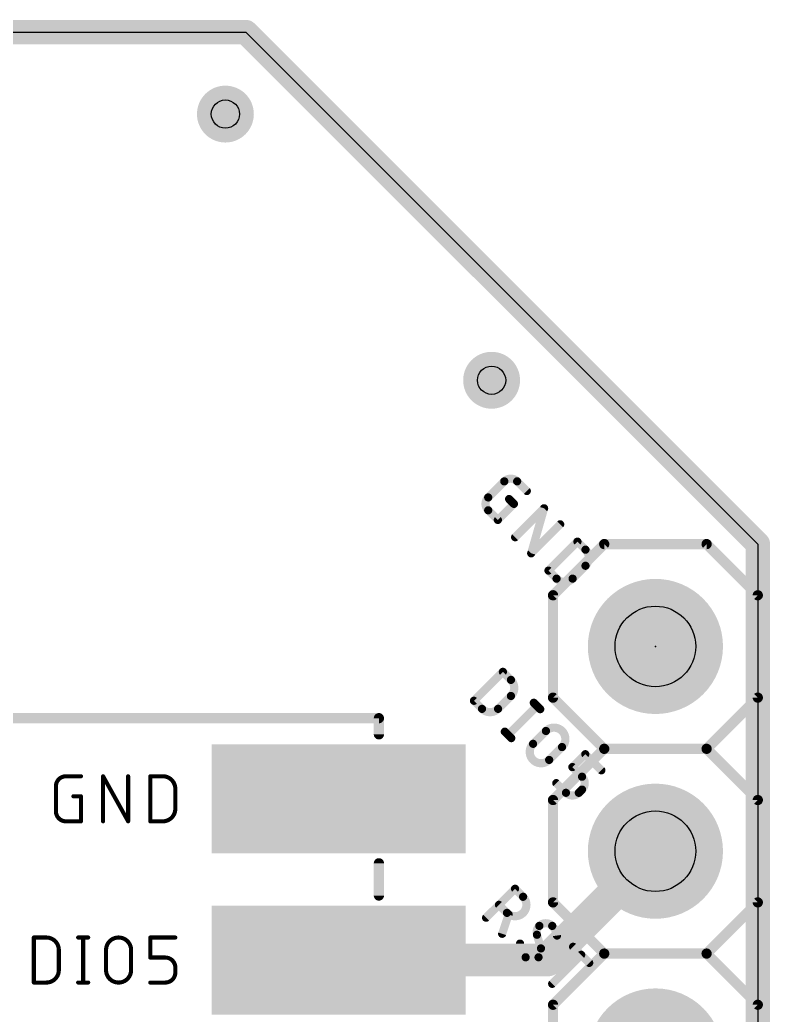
# Model space of a CAD drawing. Extents: x 37.9 to 63.7, y 29.1 to 56.
# Drawn here: x 54.35 to 63.65, y 43.69 to 56.03 of the extents above; entities that cross this region are included whole.
import ezdxf

# ---------------------------------------------------------------- set-up
doc = ezdxf.new("R2010")
doc.units = 0
for name, color, linetype in [('1', 12, 'CONTINUOUS'), ('16', 132, 'CONTINUOUS'), ('17', 122, 'CONTINUOUS'), ('18', 122, 'CONTINUOUS'), ('20', 31, 'CONTINUOUS'), ('21', 251, 'CONTINUOUS'), ('22', 251, 'CONTINUOUS'), ('23', 53, 'CONTINUOUS'), ('29', 251, 'CONTINUOUS'), ('30', 251, 'CONTINUOUS'), ('31', 251, 'CONTINUOUS'), ('44', 251, 'CONTINUOUS'), ('51', 251, 'CONTINUOUS')]:
    doc.layers.add(name, color=color, linetype=linetype)

# ---------------------------------------------------------------- blocks, each defined once
blk = doc.blocks.new('RECT')
blk.add_solid([(-0.5, -0.5), (0.5, -0.5), (-0.5, 0.5), (0.5, 0.5)])
blk = doc.blocks.new('ROUNDP')
at = {"const_width": 0.5}
blk.add_lwpolyline([(0, -0.25, 1), (0, 0.25, 1), (0, -0.25)], format="xyb", dxfattribs=at)
blk = doc.blocks.new('ROUNDV')
at = {"const_width": 0.5}
blk.add_lwpolyline([(0, -0.25, 1), (0, 0.25, 1), (0, -0.25)], format="xyb", dxfattribs=at)

msp = doc.modelspace()

# ---------------------------------------------------------------- linework, layer by layer
at = {"layer": '1'}
for points, const_width in [([(44.45, 55.88), (57.15, 55.88)], 0.3048), ([(57.15, 55.88), (63.5, 49.53)], 0.3048), ([(63.5, 49.53), (63.5, 29.21)], 0.3048), ([(60.89, 44.37), (62.235, 45.715)], 0.4064), ([(62.235, 45.715), (62.23, 45.72)], 0.4064), ([(58.3, 44.37), (60.89, 44.37)], 0.4064)]:
    msp.add_lwpolyline(points, dxfattribs=dict(at, const_width=const_width))
for points, const_width in [([(57.2039, 55.9339, 1), (57.0961, 55.8261)], 0.1524), ([(57.15, 55.8038, 1), (57.15, 55.9562)], 0.1524), ([(63.5762, 49.53, 1), (63.4238, 49.53)], 0.1524), ([(63.4461, 49.4761, 1), (63.5539, 49.5839)], 0.1524), ([(62.3018, 45.7918, 1), (62.1582, 45.6482)], 0.2032), ([(62.3068, 45.6432, 1), (62.1632, 45.7868)], 0.2032), ([(62.1632, 45.6432, 1), (62.3068, 45.7868)], 0.2032), ([(58.3, 44.4716, 1), (58.3, 44.2684)], 0.2032), ([(60.89, 44.2684, 1), (60.89, 44.4716)], 0.2032), ([(60.8182, 44.4418, 1), (60.9618, 44.2982)], 0.2032)]:
    msp.add_lwpolyline(points, format="xyb", dxfattribs=dict(at, const_width=const_width))
at = {"layer": '16', "const_width": 0.3048}
for points in [[(44.45, 55.88), (57.15, 55.88)], [(57.15, 55.88), (63.5, 49.53)], [(63.5, 49.53), (63.5, 29.21)]]:
    msp.add_lwpolyline(points, dxfattribs=at)
at = {"layer": '16', "const_width": 0.1524}
for points in [[(57.2039, 55.9339, 1), (57.0961, 55.8261)], [(57.15, 55.8038, 1), (57.15, 55.9562)], [(63.5762, 49.53, 1), (63.4238, 49.53)], [(63.4461, 49.4761, 1), (63.5539, 49.5839)]]:
    msp.add_lwpolyline(points, format="xyb", dxfattribs=at)
at = {"layer": '20'}
for p, q in [((44.45, 55.88), (57.15, 55.88)), ((57.15, 55.88), (63.5, 49.53)), ((63.5, 49.53), (63.5, 29.21))]:
    msp.add_line(p, q, dxfattribs=at)
at = {"layer": '21'}
for points, const_width in [([(60.515, 50.3081, 0.4142), (60.3553, 50.3081)], 0.1016), ([(60.3373, 50.3261, 1), (60.3733, 50.2901)], 0.0508), ([(60.3733, 50.2901, 1), (60.3373, 50.3261)], 0.0508), ([(60.5329, 50.3261, 1), (60.497, 50.2901)], 0.0508), ([(60.497, 50.2901, 1), (60.5329, 50.3261)], 0.0508), ([(60.1557, 50.1085, 0.4142), (60.1557, 49.9489)], 0.1016), ([(60.1378, 50.1265, 1), (60.1737, 50.0906)], 0.0508), ([(60.1737, 50.0906, 1), (60.1378, 50.1265)], 0.0508), ([(60.4331, 50.1065, 1), (60.3972, 50.0706)], 0.0508), ([(60.6167, 50.1704, 1), (60.6527, 50.2063)], 0.0508), ([(60.1737, 49.9668, 1), (60.1378, 49.9309)], 0.0508), ([(60.493, 50.0107, 1), (60.4571, 50.0467)], 0.0508), ([(60.4571, 50.0107, 1), (60.493, 50.0467)], 0.0508), ([(60.8734, 49.9671, 1), (60.8245, 49.9811)], 0.0508), ([(60.8669, 49.9561, 1), (60.831, 49.9921)], 0.0508), ([(60.1378, 49.9309, 1), (60.1737, 49.9668)], 0.0508), ([(60.2575, 49.8471, 1), (60.2934, 49.8112)], 0.0508), ([(60.2575, 49.8112, 1), (60.2934, 49.8471)], 0.0508), ([(61.0665, 49.7566, 1), (61.0305, 49.7925)], 0.0508), ([(60.4718, 49.6329, 1), (60.5077, 49.5969)], 0.0508), ([(61.2807, 49.5783, 1), (61.2448, 49.5423)], 0.0508), ([(61.2807, 49.5423, 1), (61.2448, 49.5783)], 0.0508), ([(61.3625, 49.2609, 0.4142), (61.3625, 49.4605)], 0.1016), ([(61.3805, 49.4785, 1), (61.3446, 49.4425)], 0.0508), ([(60.6713, 49.4333, 1), (60.7073, 49.3974)], 0.0508), ([(60.6649, 49.4223, 1), (60.7137, 49.4084)], 0.0508), ([(61.3446, 49.4425, 1), (61.3805, 49.4785)], 0.0508), ([(61.3446, 49.2789, 1), (61.3805, 49.243)], 0.0508), ([(61.3805, 49.243, 1), (61.3446, 49.2789)], 0.0508), ([(60.9215, 49.219, 1), (60.8856, 49.1831)], 0.0508), ([(60.8856, 49.219, 1), (60.9215, 49.1831)], 0.0508), ([(61.0033, 49.1013, 0.4142), (61.2029, 49.1013)], 0.1016), ([(61.0213, 49.1193, 1), (60.9854, 49.0833)], 0.0508), ([(60.9854, 49.0833, 1), (61.0213, 49.1193)], 0.0508), ([(61.1849, 49.1193, 1), (61.2208, 49.0833)], 0.0508), ([(61.2208, 49.0833, 1), (61.1849, 49.1193)], 0.0508), ([(60.3561, 47.9629, 1), (60.3202, 47.9269)], 0.0508), ([(60.3561, 47.9269, 1), (60.3202, 47.9629)], 0.0508), ([(60.4379, 47.6456, 0.4142), (60.4379, 47.8451)], 0.1016), ([(60.4559, 47.8631, 1), (60.42, 47.8272)], 0.0508), ([(60.42, 47.8272, 1), (60.4559, 47.8631)], 0.0508), ([(60.42, 47.6635, 1), (60.4559, 47.6276)], 0.0508), ([(60.4559, 47.6276, 1), (60.42, 47.6635)], 0.0508), ([(59.9969, 47.6037, 1), (59.961, 47.5677)], 0.0508), ([(59.961, 47.6037, 1), (59.9969, 47.5677)], 0.0508), ([(60.0787, 47.4859, 0.4142), (60.2783, 47.4859)], 0.1016), ([(60.0967, 47.5039, 1), (60.0608, 47.4679)], 0.0508), ([(60.2962, 47.4679, 1), (60.2603, 47.5039)], 0.0508), ([(60.7393, 47.5797, 1), (60.7033, 47.5438)], 0.0508), ([(60.7792, 47.5039, 1), (60.7433, 47.5398)], 0.0508), ([(58.8318, 47.37, 1), (58.7683, 47.37)], 0.0635), ([(58.8, 47.3383, 1), (58.8, 47.4018)], 0.0635), ([(60.0608, 47.4679, 1), (60.0967, 47.5039)], 0.0508), ([(60.2603, 47.5039, 1), (60.2962, 47.4679)], 0.0508), ([(60.7832, 47.464, 1), (60.8191, 47.4999)], 0.0508), ([(61.0716, 47.0119, 1), (60.872, 47.2115)], 0.1016), ([(58.7683, 47.17, 1), (58.8318, 47.17)], 0.0635), ([(60.3801, 47.2205, 1), (60.3441, 47.1846)], 0.0508), ([(60.384, 47.1806, 1), (60.42, 47.1447)], 0.0508), ([(60.424, 47.1047, 1), (60.4599, 47.1407)], 0.0508), ([(60.854, 47.2294, 1), (60.89, 47.1935)], 0.0508), ([(60.89, 47.1935, 1), (60.854, 47.2294)], 0.0508), ([(60.7124, 47.0518, 1), (60.9119, 46.8523)], 0.1016), ([(60.6944, 47.0698, 1), (60.7303, 47.0339)], 0.0508), ([(60.7303, 47.0339, 1), (60.6944, 47.0698)], 0.0508), ([(61.0536, 47.0299, 1), (61.0895, 46.9939)], 0.0508), ([(61.0895, 46.9939, 1), (61.0536, 47.0299)], 0.0508), ([(61.3777, 46.9413, 1), (61.3418, 46.9053)], 0.0508), ([(61.3777, 46.9053, 1), (61.3418, 46.9413)], 0.0508), ([(60.894, 46.8702, 1), (60.9299, 46.8343)], 0.0508), ([(60.9299, 46.8343, 1), (60.894, 46.8702)], 0.0508), ([(61.218, 46.7816, 1), (61.1821, 46.7457)], 0.0508), ([(61.1821, 46.7816, 1), (61.218, 46.7457)], 0.0508), ([(61.3198, 46.4843, 0.4142), (61.3198, 46.6439)], 0.1016), ([(61.3378, 46.6619, 1), (61.3019, 46.626)], 0.0508), ([(61.3019, 46.626, 1), (61.3378, 46.6619)], 0.0508), ([(61.5413, 46.7058, 1), (61.5772, 46.7417)], 0.0508), ([(61.0185, 46.5821, 1), (60.9826, 46.5461)], 0.0508), ([(61.1203, 46.4444, 0.4142), (61.2799, 46.4444)], 0.1016), ([(61.1382, 46.4623, 1), (61.1023, 46.4264)], 0.0508), ([(61.1023, 46.4264, 1), (61.1382, 46.4623)], 0.0508), ([(61.2619, 46.4623, 1), (61.2979, 46.4264)], 0.0508), ([(61.2979, 46.4264, 1), (61.2619, 46.4623)], 0.0508), ([(61.3019, 46.5022, 1), (61.3378, 46.4663)], 0.0508), ([(61.3378, 46.4663, 1), (61.3019, 46.5022)], 0.0508), ([(58.8318, 45.57, 1), (58.7683, 45.57)], 0.0635), ([(58.7683, 45.17, 1), (58.8318, 45.17)], 0.0635), ([(60.389, 44.9549, 1), (60.5886, 45.1545)], 0.1016), ([(60.5067, 45.2722, 1), (60.4708, 45.2363)], 0.0508), ([(60.5067, 45.2363, 1), (60.4708, 45.2722)], 0.0508), ([(60.6065, 45.1724, 1), (60.5706, 45.1365)], 0.0508), ([(60.5706, 45.1365, 1), (60.6065, 45.1724)], 0.0508), ([(60.3072, 45.0727, 1), (60.2713, 45.0367)], 0.0508), ([(60.1116, 44.913, 1), (60.1475, 44.8771)], 0.0508), ([(60.407, 44.9729, 1), (60.371, 44.937)], 0.0508), ([(60.371, 44.937, 1), (60.407, 44.9729)], 0.0508), ([(60.4331, 44.9269, 1), (60.3849, 44.943)], 0.0508), ([(60.7901, 44.7933, 0.2656), (60.7602, 44.6835)], 0.1016), ([(60.7721, 44.8113, 1), (60.8081, 44.7753)], 0.0508), ([(60.9497, 44.7933, 0.4142), (60.7901, 44.7933)], 0.1016), ([(60.8081, 44.7753, 1), (60.7721, 44.8113)], 0.0508), ([(60.9677, 44.8113, 1), (60.9318, 44.7753)], 0.0508), ([(61.0096, 44.6736, 0.1623), (60.9498, 44.7933)], 0.1016), ([(60.9318, 44.7753, 1), (60.9677, 44.8113)], 0.0508), ([(60.305, 44.7035, 1), (60.3532, 44.6875)], 0.0508), ([(60.7845, 44.6907, 1), (60.7358, 44.6764)], 0.0508), ([(60.7356, 44.6772, 1), (60.7848, 44.6899)], 0.0508), ([(60.9845, 44.67, 1), (61.0348, 44.6771)], 0.0508), ([(60.5506, 44.5738, 0.2), (60.6205, 44.4042)], 0.1016), ([(60.576, 44.5737, 1), (60.5252, 44.5739)], 0.0508), ([(61.2271, 44.5519, 1), (61.1911, 44.516)], 0.0508), ([(60.6205, 44.4042, 0.4142), (60.7801, 44.4042)], 0.1016), ([(60.6384, 44.4221, 1), (60.6025, 44.3862)], 0.0508), ([(60.6025, 44.3862, 1), (60.6384, 44.4221)], 0.0508), ([(60.7801, 44.4042, 0.2656), (60.8101, 44.5139)], 0.1016), ([(60.7622, 44.4221, 1), (60.7981, 44.3862)], 0.0508), ([(60.7981, 44.3862, 1), (60.7622, 44.4221)], 0.0508), ([(60.8346, 44.5203, 1), (60.7855, 44.5076)], 0.0508), ([(60.7857, 44.5067, 1), (60.8344, 44.5211)], 0.0508), ([(61.3268, 44.4162, 1), (61.2909, 44.4521)], 0.0508), ([(61.3907, 44.3164, 1), (61.4266, 44.3523)], 0.0508), ([(60.9317, 44.0929, 1), (60.9676, 44.057)], 0.0508)]:
    msp.add_lwpolyline(points, format="xyb", dxfattribs=dict(at, const_width=const_width))
for points, const_width in [([(60.1557, 50.1085), (60.3553, 50.3081)], 0.1016), ([(60.515, 50.3081), (60.6347, 50.1884)], 0.1016), ([(60.4152, 50.0886), (60.475, 50.0287)], 0.1016), ([(60.2755, 49.8291), (60.1557, 49.9489)], 0.1016), ([(60.475, 50.0287), (60.2755, 49.8291)], 0.1016), ([(60.4897, 49.6149), (60.8489, 49.9741)], 0.1016), ([(60.8489, 49.9741), (60.6893, 49.4153)], 0.1016), ([(60.6893, 49.4153), (61.0485, 49.7745)], 0.1016), ([(60.9035, 49.2011), (61.2627, 49.5603)], 0.1016), ([(61.2627, 49.5603), (61.3625, 49.4605)], 0.1016), ([(61.3625, 49.2609), (61.2029, 49.1013)], 0.1016), ([(61.0033, 49.1013), (60.9035, 49.2011)], 0.1016), ([(59.9789, 47.5857), (60.3382, 47.9449)], 0.1016), ([(60.3382, 47.9449), (60.4379, 47.8451)], 0.1016), ([(60.4379, 47.6456), (60.2783, 47.4859)], 0.1016), ([(60.0787, 47.4859), (59.9789, 47.5857)], 0.1016), ([(60.7612, 47.5218), (60.402, 47.1626)], 0.1016), ([(60.7213, 47.5617), (60.8011, 47.4819)], 0.1016), ([(42.8, 47.37), (58.8, 47.37)], 0.127), ([(58.8, 47.37), (58.8, 47.17)], 0.127), ([(60.3621, 47.2025), (60.4419, 47.1227)], 0.1016), ([(60.7124, 47.0518), (60.872, 47.2115)], 0.1016), ([(61.0716, 47.0119), (60.9119, 46.8523)], 0.1016), ([(61.2001, 46.7637), (61.3597, 46.9233)], 0.1016), ([(61.3597, 46.9233), (61.5593, 46.7237)], 0.1016), ([(61.3198, 46.6439), (61.2001, 46.7637)], 0.1016), ([(61.0005, 46.5641), (61.1203, 46.4444)], 0.1016), ([(61.2799, 46.4444), (61.3198, 46.4843)], 0.1016), ([(58.8, 45.17), (58.8, 45.57)], 0.127), ([(60.1296, 44.8951), (60.4888, 45.2543)], 0.1016), ([(60.4888, 45.2543), (60.5886, 45.1545)], 0.1016), ([(60.389, 44.9549), (60.2892, 45.0547)], 0.1016), ([(60.3291, 44.6955), (60.409, 44.935)], 0.1016), ([(60.8101, 44.5139), (60.7602, 44.6835)], 0.1016), ([(61.2091, 44.5339), (61.4087, 44.3344)], 0.1016), ([(60.9497, 44.075), (61.3089, 44.4342)], 0.1016)]:
    msp.add_lwpolyline(points, dxfattribs=dict(at, const_width=const_width))
at = {"layer": '22', "const_width": 0.127}
for points in [[(61.595, 49.53), (60.96, 48.895)], [(62.865, 49.53), (61.595, 49.53)], [(63.5, 48.895), (62.865, 49.53)], [(60.96, 47.625), (60.96, 48.895)], [(63.5, 48.895), (63.5, 47.625)], [(61.595, 46.99), (60.96, 47.625)], [(63.5, 47.625), (62.865, 46.99)], [(60.96, 46.355), (61.595, 46.99)], [(62.865, 46.99), (61.595, 46.99)], [(62.865, 46.99), (63.5, 46.355)], [(60.96, 45.085), (60.96, 46.355)], [(63.5, 46.355), (63.5, 45.085)], [(61.595, 44.45), (60.96, 45.085)], [(63.5, 45.085), (62.865, 44.45)], [(60.96, 43.815), (61.595, 44.45)], [(62.865, 44.45), (61.595, 44.45)], [(62.865, 44.45), (63.5, 43.815)], [(60.96, 42.545), (60.96, 43.815)], [(63.5, 43.815), (63.5, 42.545)]]:
    msp.add_lwpolyline(points, dxfattribs=at)
at = {"layer": '22', "const_width": 0.0635}
for points in [[(61.595, 49.5618, 1), (61.595, 49.4982)], [(61.6175, 49.5075, 1), (61.5725, 49.5525)], [(62.8875, 49.5525, 1), (62.8425, 49.5075)], [(62.865, 49.4982, 1), (62.865, 49.5618)], [(60.9918, 48.895, 1), (60.9282, 48.895)], [(60.9375, 48.9175, 1), (60.9825, 48.8725)], [(63.5318, 48.895, 1), (63.4682, 48.895)], [(63.4775, 48.8725, 1), (63.5225, 48.9175)], [(60.9825, 47.6475, 1), (60.9375, 47.6025)], [(60.9282, 47.625, 1), (60.9918, 47.625)], [(63.4682, 47.625, 1), (63.5318, 47.625)], [(63.5225, 47.6025, 1), (63.4775, 47.6475)], [(61.595, 47.0218, 1), (61.595, 46.9582)], [(61.6175, 46.9675, 1), (61.5725, 47.0125)], [(61.5725, 46.9675, 1), (61.6175, 47.0125)], [(62.8875, 47.0125, 1), (62.8425, 46.9675)], [(62.8425, 47.0125, 1), (62.8875, 46.9675)], [(62.865, 46.9582, 1), (62.865, 47.0218)], [(60.9918, 46.355, 1), (60.9282, 46.355)], [(60.9375, 46.3775, 1), (60.9825, 46.3325)], [(63.5318, 46.355, 1), (63.4682, 46.355)], [(63.4775, 46.3325, 1), (63.5225, 46.3775)], [(60.9825, 45.1075, 1), (60.9375, 45.0625)], [(60.9282, 45.085, 1), (60.9918, 45.085)], [(63.4682, 45.085, 1), (63.5318, 45.085)], [(63.5225, 45.0625, 1), (63.4775, 45.1075)], [(61.595, 44.4818, 1), (61.595, 44.4183)], [(61.6175, 44.4275, 1), (61.5725, 44.4725)], [(61.5725, 44.4275, 1), (61.6175, 44.4725)], [(62.8875, 44.4725, 1), (62.8425, 44.4275)], [(62.8425, 44.4725, 1), (62.8875, 44.4275)], [(62.865, 44.4183, 1), (62.865, 44.4818)], [(60.9918, 43.815, 1), (60.9282, 43.815)], [(60.9375, 43.8375, 1), (60.9825, 43.7925)], [(63.5318, 43.815, 1), (63.4682, 43.815)], [(63.4775, 43.7925, 1), (63.5225, 43.8375)]]:
    msp.add_lwpolyline(points, format="xyb", dxfattribs=at)
at = {"layer": '23'}
msp.add_point((62.23, 48.26), dxfattribs=at)
at = {"layer": '44'}
for centre, radius in [((56.896, 54.864), 0.175), ((60.198, 51.562), 0.175), ((62.23, 48.26), 0.5), ((62.23, 45.72), 0.5)]:
    msp.add_circle(centre, radius, dxfattribs=at)
at = {"layer": '51'}
for points, const_width in [([(54.9179, 46.6494, 0.4142), (54.7937, 46.5252)], 0.0508), ([(54.9179, 46.6621, 1), (54.9179, 46.6367)], 0.0254), ([(54.9179, 46.6367, 1), (54.9179, 46.6621)], 0.0254), ([(55.1042, 46.6367, 1), (55.1042, 46.6621)], 0.0254), ([(55.3916, 46.6494, 1), (55.3662, 46.6494)], 0.0254), ([(55.39, 46.6556, 1), (55.3678, 46.6432)], 0.0254), ([(55.7021, 46.6494, 1), (55.6767, 46.6494)], 0.0254), ([(55.9769, 46.6494, 1), (55.9515, 46.6494)], 0.0254), ([(55.9642, 46.6621, 1), (55.9642, 46.6367)], 0.0254), ([(56.2746, 46.4942, 0.4142), (56.1194, 46.6494)], 0.0508), ([(56.1194, 46.6621, 1), (56.1194, 46.6367)], 0.0254), ([(56.1194, 46.6367, 1), (56.1194, 46.6621)], 0.0254), ([(54.8064, 46.5252, 1), (54.781, 46.5252)], 0.0254), ([(54.781, 46.5252, 1), (54.8064, 46.5252)], 0.0254), ([(55.011, 46.4137, 1), (55.011, 46.3883)], 0.0254), ([(55.1169, 46.401, 1), (55.0915, 46.401)], 0.0254), ([(55.1042, 46.3883, 1), (55.1042, 46.4137)], 0.0254), ([(56.2873, 46.4942, 1), (56.2619, 46.4942)], 0.0254), ([(56.2619, 46.4942, 1), (56.2873, 46.4942)], 0.0254), ([(54.7937, 46.2148, 0.4142), (54.9179, 46.0906)], 0.0508), ([(54.8064, 46.2148, 1), (54.781, 46.2148)], 0.0254), ([(54.781, 46.2148, 1), (54.8064, 46.2148)], 0.0254), ([(56.1194, 46.0906, 0.4142), (56.2746, 46.2458)], 0.0508), ([(56.2873, 46.2458, 1), (56.2619, 46.2458)], 0.0254), ([(56.2619, 46.2458, 1), (56.2873, 46.2458)], 0.0254), ([(54.9179, 46.1033, 1), (54.9179, 46.0779)], 0.0254), ([(54.9179, 46.0779, 1), (54.9179, 46.1033)], 0.0254), ([(55.0915, 46.0906, 1), (55.1169, 46.0906)], 0.0254), ([(55.1042, 46.0779, 1), (55.1042, 46.1033)], 0.0254), ([(55.3662, 46.0906, 1), (55.3916, 46.0906)], 0.0254), ([(55.6767, 46.0906, 1), (55.7021, 46.0906)], 0.0254), ([(55.6783, 46.0844, 1), (55.7005, 46.0968)], 0.0254), ([(55.9642, 46.1033, 1), (55.9642, 46.0779)], 0.0254), ([(55.9515, 46.0906, 1), (55.9769, 46.0906)], 0.0254), ([(56.1194, 46.1033, 1), (56.1194, 46.0779)], 0.0254), ([(56.1194, 46.0779, 1), (56.1194, 46.1033)], 0.0254), ([(54.5321, 44.6494, 1), (54.5067, 44.6494)], 0.0254), ([(54.5194, 44.6621, 1), (54.5194, 44.6367)], 0.0254), ([(54.8299, 44.4942, 0.4142), (54.6746, 44.6494)], 0.0508), ([(54.6746, 44.6621, 1), (54.6746, 44.6367)], 0.0254), ([(54.6746, 44.6367, 1), (54.6746, 44.6621)], 0.0254), ([(55.0697, 44.6621, 1), (55.0697, 44.6367)], 0.0254), ([(55.1445, 44.6494, 1), (55.1191, 44.6494)], 0.0254), ([(55.1939, 44.6367, 1), (55.1939, 44.6621)], 0.0254), ([(55.726, 44.4942, 1), (55.4155, 44.4942)], 0.0508), ([(55.9769, 44.6494, 1), (55.9515, 44.6494)], 0.0254), ([(55.9642, 44.6621, 1), (55.9642, 44.6367)], 0.0254), ([(56.2746, 44.6367, 1), (56.2746, 44.6621)], 0.0254), ([(54.8426, 44.4942, 1), (54.8172, 44.4942)], 0.0254), ([(54.8172, 44.4942, 1), (54.8426, 44.4942)], 0.0254), ([(55.4282, 44.4942, 1), (55.4028, 44.4942)], 0.0254), ([(55.4028, 44.4942, 1), (55.4282, 44.4942)], 0.0254), ([(55.7387, 44.4942, 1), (55.7133, 44.4942)], 0.0254), ([(55.7133, 44.4942, 1), (55.7387, 44.4942)], 0.0254), ([(55.9642, 44.4137, 1), (55.9642, 44.3883)], 0.0254), ([(55.9515, 44.401, 1), (55.9769, 44.401)], 0.0254), ([(56.2746, 44.2769, 0.4142), (56.1504, 44.401)], 0.0508), ([(56.1504, 44.4137, 1), (56.1504, 44.3883)], 0.0254), ([(56.1504, 44.3883, 1), (56.1504, 44.4137)], 0.0254), ([(54.6746, 44.0906, 0.4142), (54.8299, 44.2458)], 0.0508), ([(54.8426, 44.2458, 1), (54.8172, 44.2458)], 0.0254), ([(54.8172, 44.2458, 1), (54.8426, 44.2458)], 0.0254), ([(55.4155, 44.2458, 1), (55.726, 44.2458)], 0.0508), ([(55.4282, 44.2458, 1), (55.4028, 44.2458)], 0.0254), ([(55.4028, 44.2458, 1), (55.4282, 44.2458)], 0.0254), ([(55.7387, 44.2458, 1), (55.7133, 44.2458)], 0.0254), ([(55.7133, 44.2458, 1), (55.7387, 44.2458)], 0.0254), ([(56.1504, 44.0906, 0.4142), (56.2746, 44.2148)], 0.0508), ([(56.2873, 44.2769, 1), (56.2619, 44.2769)], 0.0254), ([(56.2619, 44.2769, 1), (56.2873, 44.2769)], 0.0254), ([(56.2873, 44.2148, 1), (56.2619, 44.2148)], 0.0254), ([(56.2619, 44.2148, 1), (56.2873, 44.2148)], 0.0254), ([(54.5194, 44.1033, 1), (54.5194, 44.0779)], 0.0254), ([(54.5067, 44.0906, 1), (54.5321, 44.0906)], 0.0254), ([(54.6746, 44.1033, 1), (54.6746, 44.0779)], 0.0254), ([(54.6746, 44.0779, 1), (54.6746, 44.1033)], 0.0254), ([(55.0697, 44.1033, 1), (55.0697, 44.0779)], 0.0254), ([(55.1191, 44.0906, 1), (55.1445, 44.0906)], 0.0254), ([(55.1939, 44.0779, 1), (55.1939, 44.1033)], 0.0254), ([(55.9642, 44.1033, 1), (55.9642, 44.0779)], 0.0254), ([(56.1504, 44.1033, 1), (56.1504, 44.0779)], 0.0254), ([(56.1504, 44.0779, 1), (56.1504, 44.1033)], 0.0254)]:
    msp.add_lwpolyline(points, format="xyb", dxfattribs=dict(at, const_width=const_width))
at = {"layer": '51', "const_width": 0.0508}
for points in [[(54.9179, 46.6494), (55.1042, 46.6494)], [(55.3789, 46.0906), (55.3789, 46.6494)], [(55.3789, 46.6494), (55.6894, 46.0906)], [(55.6894, 46.0906), (55.6894, 46.6494)], [(55.9642, 46.0906), (55.9642, 46.6494)], [(55.9642, 46.6494), (56.1194, 46.6494)], [(54.7937, 46.2148), (54.7937, 46.5252)], [(55.011, 46.401), (55.1042, 46.401)], [(55.1042, 46.401), (55.1042, 46.0906)], [(56.2746, 46.4942), (56.2746, 46.2458)], [(55.1042, 46.0906), (54.9179, 46.0906)], [(56.1194, 46.0906), (55.9642, 46.0906)], [(54.5194, 44.0906), (54.5194, 44.6494)], [(54.5194, 44.6494), (54.6746, 44.6494)], [(55.0697, 44.6494), (55.1939, 44.6494)], [(55.1318, 44.6494), (55.1318, 44.0906)], [(55.9642, 44.401), (55.9642, 44.6494)], [(55.9642, 44.6494), (56.2746, 44.6494)], [(54.8299, 44.4942), (54.8299, 44.2458)], [(55.4155, 44.2458), (55.4155, 44.4942)], [(55.726, 44.4942), (55.726, 44.2458)], [(56.1504, 44.401), (55.9642, 44.401)], [(56.2746, 44.2148), (56.2746, 44.2769)], [(54.6746, 44.0906), (54.5194, 44.0906)], [(55.0697, 44.0906), (55.1939, 44.0906)], [(55.9642, 44.0906), (56.1504, 44.0906)]]:
    msp.add_lwpolyline(points, dxfattribs=at)

# ---------------------------------------------------------------- block references
at = {"layer": '1', "xscale": 3, "yscale": 1.2, "rotation": 180}
for p in [(58.3, 46.37), (58.3, 44.37)]:
    msp.add_blockref('RECT', p, dxfattribs=at)
at = {"layer": '17', "xscale": 1.524, "yscale": 1.524}
for p in [(62.23, 48.26), (62.23, 48.26), (62.23, 45.72), (62.23, 45.72), (62.23, 43.18), (62.23, 43.18)]:
    msp.add_blockref('ROUNDP', p, dxfattribs=at)
at = {"layer": '18', "xscale": 0.7056, "yscale": 0.7056}
for p in [(56.896, 54.864), (56.896, 54.864), (60.198, 51.562), (60.198, 51.562)]:
    msp.add_blockref('ROUNDV', p, dxfattribs=at)
at = {"layer": '29', "xscale": 1.6764, "yscale": 1.6764}
for p in [(62.23, 48.26), (62.23, 45.72), (62.23, 43.18)]:
    msp.add_blockref('ROUNDP', p, dxfattribs=at)
at = {"layer": '29', "xscale": 3.1524, "yscale": 1.3524, "rotation": 180}
for p in [(58.3, 46.37), (58.3, 44.37)]:
    msp.add_blockref('RECT', p, dxfattribs=at)
at = {"layer": '30', "xscale": 1.6764, "yscale": 1.6764}
for p in [(62.23, 48.26), (62.23, 45.72), (62.23, 43.18)]:
    msp.add_blockref('ROUNDP', p, dxfattribs=at)
at = {"layer": '31', "xscale": 3, "yscale": 1.2, "rotation": 180}
for p in [(58.3, 46.37), (58.3, 44.37)]:
    msp.add_blockref('RECT', p, dxfattribs=at)
at = {"layer": '51', "xscale": 0.508, "yscale": 0.508, "rotation": 270}
for p in [(62.23, 48.26), (62.23, 45.72)]:
    msp.add_blockref('RECT', p, dxfattribs=at)

doc.saveas('drawing.dxf')
